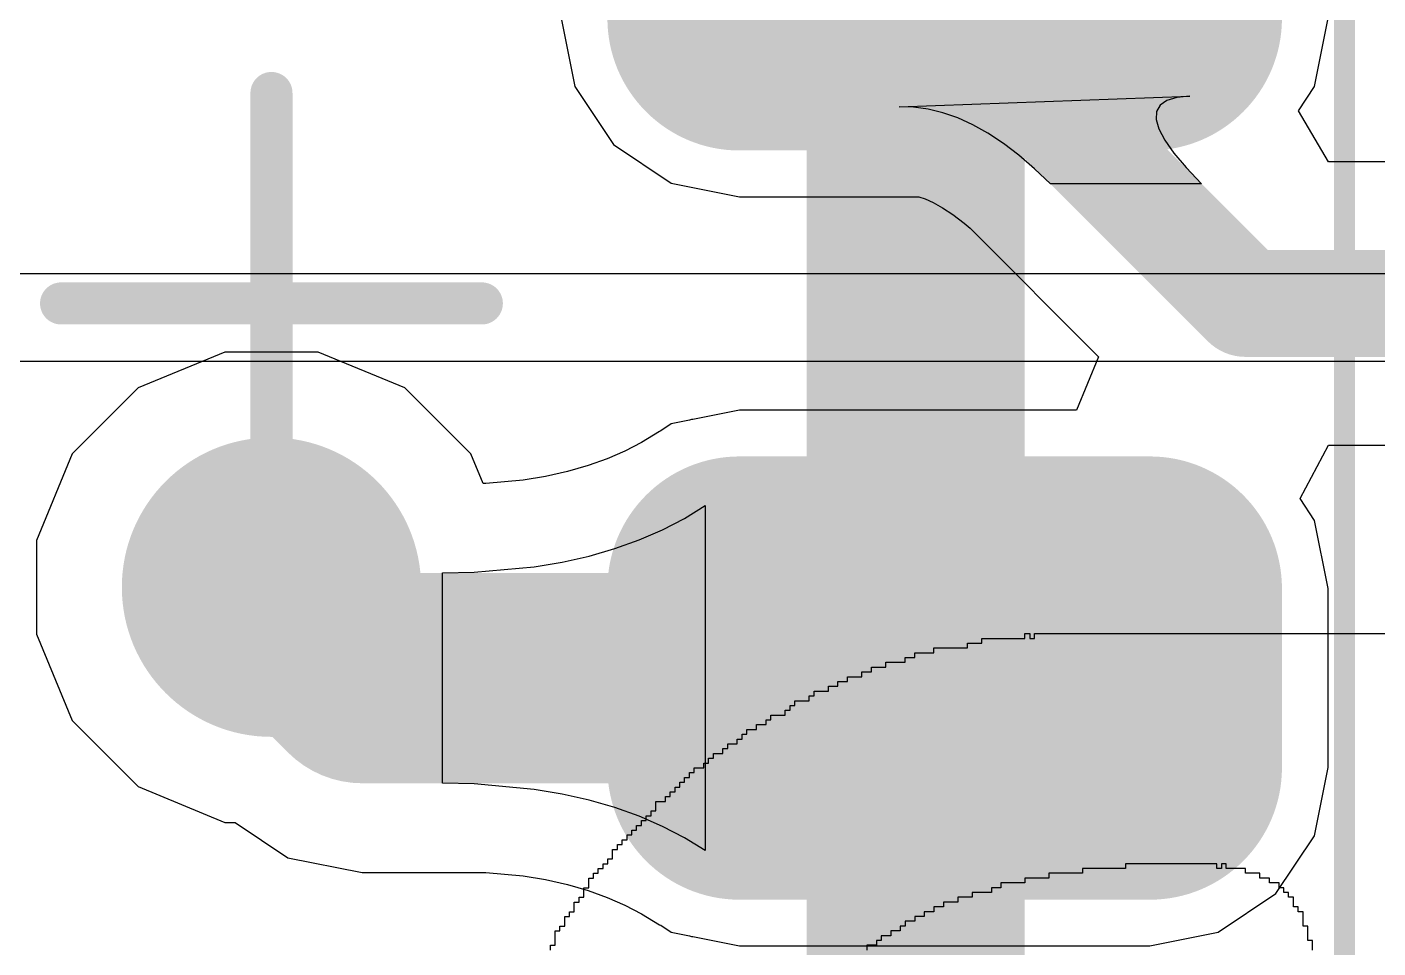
# Model space of a CAD drawing. Header units: millimetres. Extents: x 0 to 168, y 0 to 109.
# Drawn here: x 119.568 to 122.779, y 72.139 to 74.327 of the extents above; entities that cross this region are included whole.
import ezdxf

# ---------------------------------------------------------------- set-up
doc = ezdxf.new("R2010")
doc.units = ezdxf.units.MM
for name, color, linetype in [('BottomLayer', 5, 'Continuous'), ('BottomOverlay', 54, 'Continuous'), ('Mechanical13', 56, 'Continuous'), ('Mechanical15', 56, 'Continuous'), ('TopLayer', 1, 'Continuous'), ('TopPaste', 8, 'Continuous'), ('TopSolder', 216, 'Continuous'), ('ViaHoleLayer', 16, 'Continuous')]:
    doc.layers.add(name, color=color, linetype=linetype)

# ---------------------------------------------------------------- blocks, each defined once
blk = doc.blocks.new('WS2812B_M____96')
at = {"layer": 'Mechanical13'}
blk.add_hatch(color=56, dxfattribs=at).paths.add_polyline_path([(-1.74, -1.74), (-1.2719, -1.74), (-1.2719, 1.74), (-1.74, 1.74)])
at = {"layer": 'TopLayer'}
h = blk.add_hatch(color=1, dxfattribs=at)
edge = h.paths.add_edge_path()
edge.add_arc((-2.0875, 0.6776), 0.2125, 180, 270)
edge.add_line((-2.0875, 0.4651), (-1.1125, 0.4651))
edge.add_arc((-1.1125, 0.6776), 0.2125, 270, 360)
edge.add_line((-0.9, 0.6776), (-0.9, 1.1026))
edge.add_arc((-1.1125, 1.1026), 0.2125, 0, 90)
edge.add_line((-1.1125, 1.3151), (-2.0875, 1.3151))
edge.add_arc((-2.0875, 1.1026), 0.2125, 90, 180)
edge.add_line((-2.3, 1.1026), (-2.3, 0.6776))
h = blk.add_hatch(color=1, dxfattribs=at)
edge = h.paths.add_edge_path()
edge.add_arc((-2.0875, -1.1025), 0.2125, 180, 270)
edge.add_line((-2.0875, -1.315), (-1.1125, -1.315))
edge.add_arc((-1.1125, -1.1025), 0.2125, 270, 360)
edge.add_line((-0.9, -1.1025), (-0.9, -0.6775))
edge.add_arc((-1.1125, -0.6775), 0.2125, 0, 90)
edge.add_line((-1.1125, -0.465), (-2.0875, -0.465))
edge.add_arc((-2.0875, -0.6775), 0.2125, 90, 180)
edge.add_line((-2.3, -0.6775), (-2.3, -1.1025))
at = {"layer": 'TopPaste'}
h = blk.add_hatch(color=8, dxfattribs=at)
edge = h.paths.add_edge_path()
edge.add_arc((-2.0875, 0.6776), 0.2125, 180, 270)
edge.add_line((-2.0875, 0.4651), (-1.1125, 0.4651))
edge.add_arc((-1.1125, 0.6776), 0.2125, 270, 360)
edge.add_line((-0.9, 0.6776), (-0.9, 1.1026))
edge.add_arc((-1.1125, 1.1026), 0.2125, 0, 90)
edge.add_line((-1.1125, 1.3151), (-2.0875, 1.3151))
edge.add_arc((-2.0875, 1.1026), 0.2125, 90, 180)
edge.add_line((-2.3, 1.1026), (-2.3, 0.6776))
h = blk.add_hatch(color=8, dxfattribs=at)
edge = h.paths.add_edge_path()
edge.add_arc((-2.0875, -1.1025), 0.2125, 180, 270)
edge.add_line((-2.0875, -1.315), (-1.1125, -1.315))
edge.add_arc((-1.1125, -1.1025), 0.2125, 270, 360)
edge.add_line((-0.9, -1.1025), (-0.9, -0.6775))
edge.add_arc((-1.1125, -0.6775), 0.2125, 0, 90)
edge.add_line((-1.1125, -0.465), (-2.0875, -0.465))
edge.add_arc((-2.0875, -0.6775), 0.2125, 90, 180)
edge.add_line((-2.3, -0.6775), (-2.3, -1.1025))
at = {"layer": 'TopSolder'}
h = blk.add_hatch(color=216, dxfattribs=at)
edge = h.paths.add_edge_path()
edge.add_arc((-2.0875, 0.6776), 0.3141, 180, 270)
edge.add_line((-2.0875, 0.3635), (-1.1125, 0.3635))
edge.add_arc((-1.1125, 0.6776), 0.3141, 270, 360)
edge.add_line((-0.7984, 0.6776), (-0.7984, 1.1026))
edge.add_arc((-1.1125, 1.1026), 0.3141, 0, 90)
edge.add_line((-1.1125, 1.4167), (-2.0875, 1.4167))
edge.add_arc((-2.0875, 1.1026), 0.3141, 90, 180)
edge.add_line((-2.4016, 1.1026), (-2.4016, 0.6776))
h = blk.add_hatch(color=216, dxfattribs=at)
edge = h.paths.add_edge_path()
edge.add_arc((-2.0875, -1.1025), 0.3141, 180, 270)
edge.add_line((-2.0875, -1.4166), (-1.1125, -1.4166))
edge.add_arc((-1.1125, -1.1025), 0.3141, 270, 360)
edge.add_line((-0.7984, -1.1025), (-0.7984, -0.6775))
edge.add_arc((-1.1125, -0.6775), 0.3141, 0, 90)
edge.add_line((-1.1125, -0.3634), (-2.0875, -0.3634))
edge.add_arc((-2.0875, -0.6775), 0.3141, 90, 180)
edge.add_line((-2.4016, -0.6775), (-2.4016, -1.1025))
at = {"layer": 'Mechanical13', "const_width": 0.1}
blk.add_lwpolyline([(-1.74, 1.74), (-1.74, -1.74)], dxfattribs=at)
at = {"layer": 'Mechanical15'}
for points, const_width in [([(-2.55, 2), (-2.55, -2)], 0.05), ([(0, 0.5), (0, -0.5)], 0.1), ([(0.5, 0), (-0.5, 0)], 0.1)]:
    blk.add_lwpolyline(points, dxfattribs=dict(at, const_width=const_width))
at = {"layer": 'Mechanical15', "const_width": 0.05}
for points in [[(-0.025, 0.5, 1), (0.025, 0.5, 1)], [(-0.525, 0, 1), (-0.475, 0, 1)], [(0.475, 0, 1), (0.525, 0, 1)], [(-0.025, -0.5, 1), (0.025, -0.5, 1)]]:
    blk.add_lwpolyline(points, format="xyb", close=True, dxfattribs=at)

msp = doc.modelspace()

# ---------------------------------------------------------------- hatches: boundary and pattern name
at = {"layer": 'BottomLayer'}
h = msp.add_hatch(color=5, dxfattribs=at)
edge = h.paths.add_edge_path()
edge.add_arc((120.149, 72.9958), 0.3556, 0, 360)
at = {"layer": 'TopLayer'}
h = msp.add_hatch(color=1, dxfattribs=at)
edge = h.paths.add_edge_path()
edge.add_arc((120.149, 72.9958), 0.3556, 0, 360)
at = {"layer": 'ViaHoleLayer'}
h = msp.add_hatch(color=16, dxfattribs=at)
edge = h.paths.add_edge_path()
edge.add_arc((120.149, 72.9958), 0.2, 0, 360)

# ---------------------------------------------------------------- linework, layer by layer
at = {"layer": 'BottomLayer'}
for p, q in [((136.3402, 73.7402), (112.141, 73.7402)), ((112.141, 73.533), (148.59, 73.533))]:
    msp.add_line(p, q, dxfattribs=at)
at = {"layer": 'BottomOverlay'}
for p, q in [((121.9398, 72.8742), (121.9398, 72.8856)), ((121.9398, 72.8856), (121.9512, 72.8856)), ((121.9512, 72.8856), (121.9512, 72.8742)), ((121.9626, 72.8742), (121.9626, 72.8856)), ((121.9626, 72.8856), (123.0449, 72.8856)), ((121.803, 72.8514), (121.803, 72.8628)), ((121.803, 72.8628), (121.8372, 72.8628)), ((121.8372, 72.8628), (121.8372, 72.8742)), ((121.8372, 72.8742), (121.9398, 72.8742)), ((121.9512, 72.8742), (121.9626, 72.8742)), ((121.6549, 72.8173), (121.6549, 72.8287)), ((121.6549, 72.8287), (121.6777, 72.8287)), ((121.6777, 72.8287), (121.6777, 72.84)), ((121.6777, 72.84), (121.7233, 72.84)), ((121.7233, 72.84), (121.7233, 72.8514)), ((121.7233, 72.8514), (121.803, 72.8514)), ((121.5524, 72.7831), (121.5524, 72.7945)), ((121.5524, 72.7945), (121.5752, 72.7945)), ((121.5752, 72.7945), (121.5752, 72.8059)), ((121.5752, 72.8059), (121.6094, 72.8059)), ((121.6094, 72.8059), (121.6094, 72.8173)), ((121.6094, 72.8173), (121.6549, 72.8173)), ((121.4726, 72.7489), (121.4726, 72.7603)), ((121.4726, 72.7603), (121.4954, 72.7603)), ((121.4954, 72.7603), (121.4954, 72.7717)), ((121.4954, 72.7717), (121.5182, 72.7717)), ((121.5182, 72.7717), (121.5182, 72.7831)), ((121.5182, 72.7831), (121.5524, 72.7831)), ((121.3929, 72.7147), (121.3929, 72.7261)), ((121.3929, 72.7261), (121.4271, 72.7261)), ((121.4271, 72.7261), (121.4271, 72.7375)), ((121.4271, 72.7375), (121.4385, 72.7375)), ((121.4385, 72.7375), (121.4385, 72.7489)), ((121.4385, 72.7489), (121.4726, 72.7489)), ((121.3359, 72.6805), (121.3359, 72.6919)), ((121.3359, 72.6919), (121.3701, 72.6919)), ((121.3701, 72.6919), (121.3701, 72.7033)), ((121.3701, 72.7033), (121.3815, 72.7033)), ((121.3815, 72.7033), (121.3815, 72.7147)), ((121.3815, 72.7147), (121.3929, 72.7147)), ((121.3017, 72.6578), (121.3017, 72.6692)), ((121.3017, 72.6692), (121.3245, 72.6692)), ((121.3245, 72.6692), (121.3245, 72.6805)), ((121.3245, 72.6805), (121.3359, 72.6805)), ((121.2562, 72.6236), (121.2562, 72.635)), ((121.2562, 72.635), (121.2676, 72.635)), ((121.2676, 72.635), (121.2676, 72.6464)), ((121.2676, 72.6464), (121.279, 72.6464)), ((121.279, 72.6464), (121.279, 72.6578)), ((121.279, 72.6578), (121.3017, 72.6578)), ((121.1992, 72.5894), (121.1992, 72.6008)), ((121.1992, 72.6008), (121.222, 72.6008)), ((121.222, 72.6008), (121.222, 72.6122)), ((121.222, 72.6122), (121.2334, 72.6122)), ((121.2334, 72.6122), (121.2334, 72.6236)), ((121.2334, 72.6236), (121.2562, 72.6236)), ((121.1536, 72.5552), (121.1536, 72.5666)), ((121.1536, 72.5666), (121.1764, 72.5666)), ((121.1764, 72.5666), (121.1764, 72.578)), ((121.1764, 72.578), (121.1878, 72.578)), ((121.1878, 72.578), (121.1878, 72.5894)), ((121.1878, 72.5894), (121.1992, 72.5894)), ((121.1195, 72.521), (121.1195, 72.5324)), ((121.1195, 72.5324), (121.1308, 72.5324)), ((121.1308, 72.5324), (121.1308, 72.5438)), ((121.1308, 72.5438), (121.1422, 72.5438)), ((121.1422, 72.5438), (121.1422, 72.5552)), ((121.1422, 72.5552), (121.1536, 72.5552)), ((121.0967, 72.4983), (121.0967, 72.5096)), ((121.0967, 72.5096), (121.1081, 72.5096)), ((121.1081, 72.5096), (121.1081, 72.521)), ((121.1081, 72.521), (121.1195, 72.521)), ((121.0625, 72.4755), (121.0625, 72.4869)), ((121.0625, 72.4869), (121.0853, 72.4869)), ((121.0625, 72.4641), (121.0625, 72.4755)), ((121.0853, 72.4869), (121.0853, 72.4983)), ((121.0853, 72.4983), (121.0967, 72.4983)), ((121.0283, 72.4299), (121.0283, 72.4413)), ((121.0283, 72.4413), (121.0397, 72.4413)), ((121.0397, 72.4413), (121.0397, 72.4527)), ((121.0397, 72.4527), (121.0511, 72.4527)), ((121.0511, 72.4527), (121.0511, 72.4641)), ((121.0511, 72.4641), (121.0625, 72.4641)), ((120.9941, 72.3957), (120.9941, 72.4071)), ((120.9941, 72.4071), (121.0055, 72.4071)), ((121.0055, 72.4071), (121.0055, 72.4185)), ((121.0055, 72.4185), (121.0169, 72.4185)), ((121.0169, 72.4185), (121.0169, 72.4299)), ((121.0169, 72.4299), (121.0283, 72.4299)), ((120.9599, 72.3615), (120.9599, 72.3729)), ((120.9599, 72.3729), (120.9713, 72.3729)), ((120.9713, 72.3729), (120.9713, 72.3843)), ((120.9713, 72.3843), (120.9827, 72.3843)), ((120.9827, 72.3843), (120.9827, 72.3957)), ((120.9827, 72.3957), (120.9941, 72.3957)), ((120.9372, 72.3274), (120.9372, 72.3387)), ((120.9372, 72.3387), (120.9486, 72.3387)), ((120.9486, 72.3387), (120.9486, 72.3501)), ((120.9486, 72.3501), (120.9599, 72.3501)), ((120.9599, 72.3501), (120.9599, 72.3615)), ((122.3955, 72.3387), (122.179, 72.3387)), ((122.179, 72.3387), (122.179, 72.3274)), ((122.3955, 72.3274), (122.3955, 72.3387)), ((122.4183, 72.3387), (122.4069, 72.3387)), ((122.4069, 72.3387), (122.4069, 72.3274)), ((122.4183, 72.3274), (122.4183, 72.3387)), ((120.9144, 72.3046), (120.9144, 72.316)), ((120.9144, 72.316), (120.9258, 72.316)), ((120.9258, 72.316), (120.9258, 72.3274)), ((120.9258, 72.3274), (120.9372, 72.3274)), ((122.0765, 72.316), (121.9967, 72.316)), ((121.9967, 72.316), (121.9967, 72.3046)), ((122.179, 72.3274), (122.0765, 72.3274)), ((122.0765, 72.3274), (122.0765, 72.316)), ((122.4069, 72.3274), (122.3955, 72.3274)), ((122.4639, 72.3274), (122.4183, 72.3274)), ((122.4639, 72.316), (122.4639, 72.3274)), ((122.498, 72.316), (122.4639, 72.316)), ((122.498, 72.3046), (122.498, 72.316)), ((120.8916, 72.2704), (120.8916, 72.2818)), ((120.8916, 72.2818), (120.903, 72.2818)), ((120.903, 72.2932), (120.903, 72.3046)), ((120.903, 72.3046), (120.9144, 72.3046)), ((120.903, 72.2818), (120.903, 72.2932)), ((121.8828, 72.2818), (121.86, 72.2818)), ((121.86, 72.2818), (121.86, 72.2704)), ((121.9398, 72.2932), (121.8828, 72.2932)), ((121.8828, 72.2932), (121.8828, 72.2818)), ((121.9967, 72.3046), (121.9398, 72.3046)), ((121.9398, 72.3046), (121.9398, 72.2932)), ((122.5208, 72.3046), (122.498, 72.3046)), ((122.5208, 72.2932), (122.5208, 72.3046)), ((122.5436, 72.2932), (122.5208, 72.2932)), ((122.5436, 72.2818), (122.5436, 72.2932)), ((122.555, 72.2818), (122.5436, 72.2818)), ((122.555, 72.2704), (122.555, 72.2818)), ((120.8688, 72.2362), (120.8688, 72.2476)), ((120.8688, 72.2476), (120.8802, 72.2476)), ((120.8802, 72.2476), (120.8802, 72.259)), ((120.8802, 72.259), (120.8916, 72.259)), ((120.8916, 72.259), (120.8916, 72.2704)), ((121.7803, 72.2476), (121.7461, 72.2476)), ((121.7461, 72.2476), (121.7461, 72.2362)), ((121.8144, 72.259), (121.7803, 72.259)), ((121.7803, 72.259), (121.7803, 72.2476)), ((121.86, 72.2704), (121.8144, 72.2704)), ((121.8144, 72.2704), (121.8144, 72.259)), ((122.5664, 72.2704), (122.555, 72.2704)), ((122.5664, 72.259), (122.5664, 72.2704)), ((122.5778, 72.259), (122.5664, 72.259)), ((122.5778, 72.2476), (122.5778, 72.259)), ((122.5778, 72.2362), (122.5778, 72.2476)), ((120.846, 72.202), (120.846, 72.2134)), ((120.846, 72.2134), (120.8574, 72.2134)), ((120.8574, 72.2134), (120.8574, 72.2248)), ((120.8574, 72.2248), (120.8688, 72.2248)), ((120.8688, 72.2248), (120.8688, 72.2362)), ((121.7005, 72.2134), (121.6777, 72.2134)), ((121.6777, 72.2134), (121.6777, 72.202)), ((121.7233, 72.2248), (121.7005, 72.2248)), ((121.7005, 72.2248), (121.7005, 72.2134)), ((121.7461, 72.2362), (121.7233, 72.2362)), ((121.7233, 72.2362), (121.7233, 72.2248)), ((122.5892, 72.2362), (122.5778, 72.2362)), ((122.5892, 72.2248), (122.5892, 72.2362)), ((122.6006, 72.2248), (122.5892, 72.2248)), ((122.6006, 72.2134), (122.6006, 72.2248)), ((122.6006, 72.202), (122.6006, 72.2134)), ((120.8232, 72.1678), (120.8232, 72.1792)), ((120.8232, 72.1792), (120.8346, 72.1792)), ((120.8346, 72.1792), (120.8346, 72.1906)), ((120.8346, 72.1906), (120.846, 72.1906)), ((120.846, 72.1906), (120.846, 72.202)), ((121.6435, 72.1792), (121.6208, 72.1792)), ((121.6208, 72.1792), (121.6208, 72.1678)), ((121.6549, 72.1906), (121.6435, 72.1906)), ((121.6435, 72.1906), (121.6435, 72.1792)), ((121.6777, 72.202), (121.6549, 72.202)), ((121.6549, 72.202), (121.6549, 72.1906)), ((122.6006, 72.1906), (122.6006, 72.202)), ((122.612, 72.1906), (122.6006, 72.1906)), ((122.612, 72.1792), (122.612, 72.1906)), ((122.612, 72.1678), (122.612, 72.1792)), ((120.8232, 72.1565), (120.8232, 72.1678)), ((120.8232, 72.1451), (120.8232, 72.1565)), ((121.598, 72.1565), (121.5866, 72.1565)), ((121.5866, 72.1565), (121.5866, 72.1451)), ((121.6208, 72.1678), (121.598, 72.1678)), ((121.598, 72.1678), (121.598, 72.1565)), ((122.612, 72.1565), (122.612, 72.1678)), ((122.6234, 72.1565), (122.612, 72.1565)), ((122.6234, 72.1451), (122.6234, 72.1565)), ((120.8118, 72.1337), (120.8118, 72.1451)), ((120.8118, 72.1451), (120.8232, 72.1451)), ((121.5866, 72.1451), (121.5638, 72.1451)), ((121.5638, 72.1451), (121.5638, 72.1337)), ((122.6234, 72.1337), (122.6234, 72.1451))]:
    msp.add_line(p, q, dxfattribs=at)
at = {"layer": 'TopLayer'}
for p, q in [((120.8377, 74.3475), (120.87, 74.1853)), ((122.6281, 74.1853), (122.6604, 74.3475)), ((120.87, 74.1853), (120.9618, 74.0478)), ((122.5898, 74.128), (122.6281, 74.1853)), ((121.6409, 74.137), (122.3314, 74.1627)), ((121.6751, 74.1363), (121.6409, 74.137)), ((122.2609, 74.1412), (122.2524, 74.1262)), ((122.2769, 74.1523), (122.2609, 74.1412)), ((122.3004, 74.1594), (122.2769, 74.1523)), ((122.3314, 74.1627), (122.3004, 74.1594)), ((121.7097, 74.1317), (121.6751, 74.1363)), ((121.7447, 74.1232), (121.7097, 74.1317)), ((121.7801, 74.1108), (121.7447, 74.1232)), ((121.8158, 74.0945), (121.7801, 74.1108)), ((122.2524, 74.1262), (122.2514, 74.1073)), ((122.2514, 74.1073), (122.258, 74.0846)), ((122.6615, 74.0067), (122.5898, 74.128)), ((121.8519, 74.0743), (121.8158, 74.0945)), ((121.8884, 74.0501), (121.8519, 74.0743)), ((122.258, 74.0846), (122.272, 74.0579)), ((120.9618, 74.0478), (121.0993, 73.9559)), ((121.9253, 74.0221), (121.8884, 74.0501)), ((122.272, 74.0579), (122.2936, 74.0273)), ((121.9625, 73.9902), (121.9253, 74.0221)), ((122.2936, 74.0273), (122.3227, 73.9927)), ((122.0001, 73.9543), (121.9625, 73.9902)), ((122.3227, 73.9927), (122.3593, 73.9543)), ((123.0755, 74.0067), (122.6615, 74.0067)), ((121.0993, 73.9559), (121.2615, 73.9236)), ((122.3593, 73.9543), (122.0001, 73.9543)), ((121.2615, 73.9236), (121.6877, 73.9236)), ((121.6877, 73.9236), (121.7026, 73.9184)), ((121.7026, 73.9184), (121.722, 73.9096)), ((121.722, 73.9096), (121.744, 73.8972)), ((121.744, 73.8972), (121.7684, 73.8811)), ((121.7684, 73.8811), (121.795, 73.8609)), ((121.795, 73.8609), (121.8092, 73.8487)), ((121.8092, 73.8487), (122.1147, 73.5433)), ((120.0379, 73.5546), (119.8325, 73.4695)), ((120.2602, 73.5546), (120.0379, 73.5546)), ((120.4656, 73.4695), (120.2602, 73.5546)), ((122.1147, 73.5433), (122.062, 73.4163)), ((119.8325, 73.4695), (119.6753, 73.3123)), ((120.6228, 73.3123), (120.4656, 73.4695)), ((121.2615, 73.4163), (121.1504, 73.3941)), ((122.062, 73.4163), (121.2615, 73.4163)), ((121.0712, 73.3661), (121.0283, 73.3397)), ((121.0744, 73.3673), (121.0712, 73.3661)), ((121.0993, 73.384), (121.0744, 73.3673)), ((121.1423, 73.3925), (121.0993, 73.384)), ((121.1469, 73.3943), (121.1423, 73.3925)), ((121.1504, 73.3941), (121.1469, 73.3943)), ((121.0283, 73.3397), (120.9891, 73.3193)), ((119.6753, 73.3123), (119.5902, 73.1069)), ((120.6519, 73.242), (120.6228, 73.3123)), ((120.9891, 73.3193), (120.9469, 73.301)), ((122.5936, 73.2063), (122.6614, 73.3333)), ((122.6614, 73.3333), (123.1366, 73.3333)), ((120.8526, 73.2706), (120.8004, 73.2589)), ((120.9015, 73.2847), (120.8526, 73.2706)), ((120.9469, 73.301), (120.9015, 73.2847)), ((120.6585, 73.242), (120.6519, 73.242)), ((120.747, 73.2499), (120.6585, 73.242)), ((120.8004, 73.2589), (120.747, 73.2499)), ((122.6281, 73.1546), (122.5936, 73.2063)), ((121.1305, 73.1593), (121.1798, 73.1897)), ((121.1798, 73.1897), (121.1798, 72.3701)), ((121.0783, 73.1322), (121.1305, 73.1593)), ((122.6604, 72.9924), (122.6281, 73.1546)), ((121.0232, 73.1082), (121.0783, 73.1322)), ((119.5902, 73.1069), (119.5902, 72.8846)), ((120.9041, 73.0699), (120.9651, 73.0874)), ((120.9651, 73.0874), (121.0232, 73.1082)), ((120.7734, 73.0443), (120.8402, 73.0555)), ((120.8402, 73.0555), (120.9041, 73.0699)), ((120.5554, 73.0299), (120.631, 73.0315)), ((120.5554, 72.5299), (120.5554, 73.0299)), ((120.631, 73.0315), (120.7734, 73.0443)), ((122.6604, 72.5674), (122.6604, 72.9924)), ((119.5902, 72.8846), (119.6753, 72.6792)), ((119.6753, 72.6792), (119.8325, 72.522)), ((122.6281, 72.4052), (122.6604, 72.5674)), ((119.8325, 72.522), (120.0379, 72.437)), ((120.631, 72.5283), (120.5554, 72.5299)), ((120.7734, 72.5155), (120.631, 72.5283)), ((120.8402, 72.5043), (120.7734, 72.5155)), ((120.9041, 72.49), (120.8402, 72.5043)), ((120.9651, 72.4724), (120.9041, 72.49)), ((121.0232, 72.4516), (120.9651, 72.4724)), ((120.0379, 72.437), (120.0624, 72.437)), ((120.0624, 72.437), (120.1881, 72.353)), ((121.0783, 72.4276), (121.0232, 72.4516)), ((121.1305, 72.4005), (121.0783, 72.4276)), ((122.5362, 72.2677), (122.6281, 72.4052)), ((121.1798, 72.3701), (121.1305, 72.4005)), ((120.1881, 72.353), (120.3649, 72.3178)), ((120.3649, 72.3178), (120.6585, 72.3178)), ((120.6585, 72.3178), (120.747, 72.3099)), ((120.747, 72.3099), (120.8004, 72.301)), ((120.8004, 72.301), (120.8527, 72.2892)), ((120.8527, 72.2892), (120.9015, 72.2751)), ((120.9015, 72.2751), (120.9469, 72.2589)), ((120.9469, 72.2589), (120.9891, 72.2405)), ((122.3987, 72.1758), (122.5362, 72.2677)), ((120.9891, 72.2405), (121.0282, 72.2201)), ((121.0282, 72.2201), (121.0712, 72.1937)), ((121.0712, 72.1937), (121.0744, 72.1925)), ((121.0744, 72.1925), (121.0993, 72.1758)), ((121.0993, 72.1758), (121.1423, 72.1673)), ((121.1423, 72.1673), (121.1469, 72.1656)), ((121.1469, 72.1656), (121.1504, 72.1657)), ((121.1504, 72.1657), (121.2615, 72.1436)), ((122.2365, 72.1436), (122.3987, 72.1758)), ((121.2615, 72.1436), (122.2365, 72.1436))]:
    msp.add_line(p, q, dxfattribs=at)
for points, const_width in [([(121.574, 74.56), (122.464, 73.67)], 0.254), ([(122.464, 73.67), (123.334, 73.67)], 0.254), ([(120.149, 72.9958), (120.3649, 72.7799)], 0.5), ([(120.3649, 72.7799), (121.749, 72.7799)], 0.5)]:
    msp.add_lwpolyline(points, dxfattribs=dict(at, const_width=const_width))
for points, const_width in [([(122.4005, 73.67, 1), (122.5275, 73.67, 1)], 0.127), ([(122.4005, 73.67, 1), (122.5275, 73.67, 1)], 0.127), ([(120.024, 72.9958, 1), (120.274, 72.9958, 1)], 0.25), ([(120.2399, 72.7799, 1), (120.4899, 72.7799, 1)], 0.25), ([(120.2399, 72.7799, 1), (120.4899, 72.7799, 1)], 0.25), ([(121.624, 72.7799, 1), (121.874, 72.7799, 1)], 0.25)]:
    msp.add_lwpolyline(points, format="xyb", close=True, dxfattribs=dict(at, const_width=const_width))

# ---------------------------------------------------------------- block references
at = {"rotation": 180}
msp.add_blockref('WS2812B_M____96', (120.149, 73.67), dxfattribs=at)

doc.saveas('drawing.dxf')
